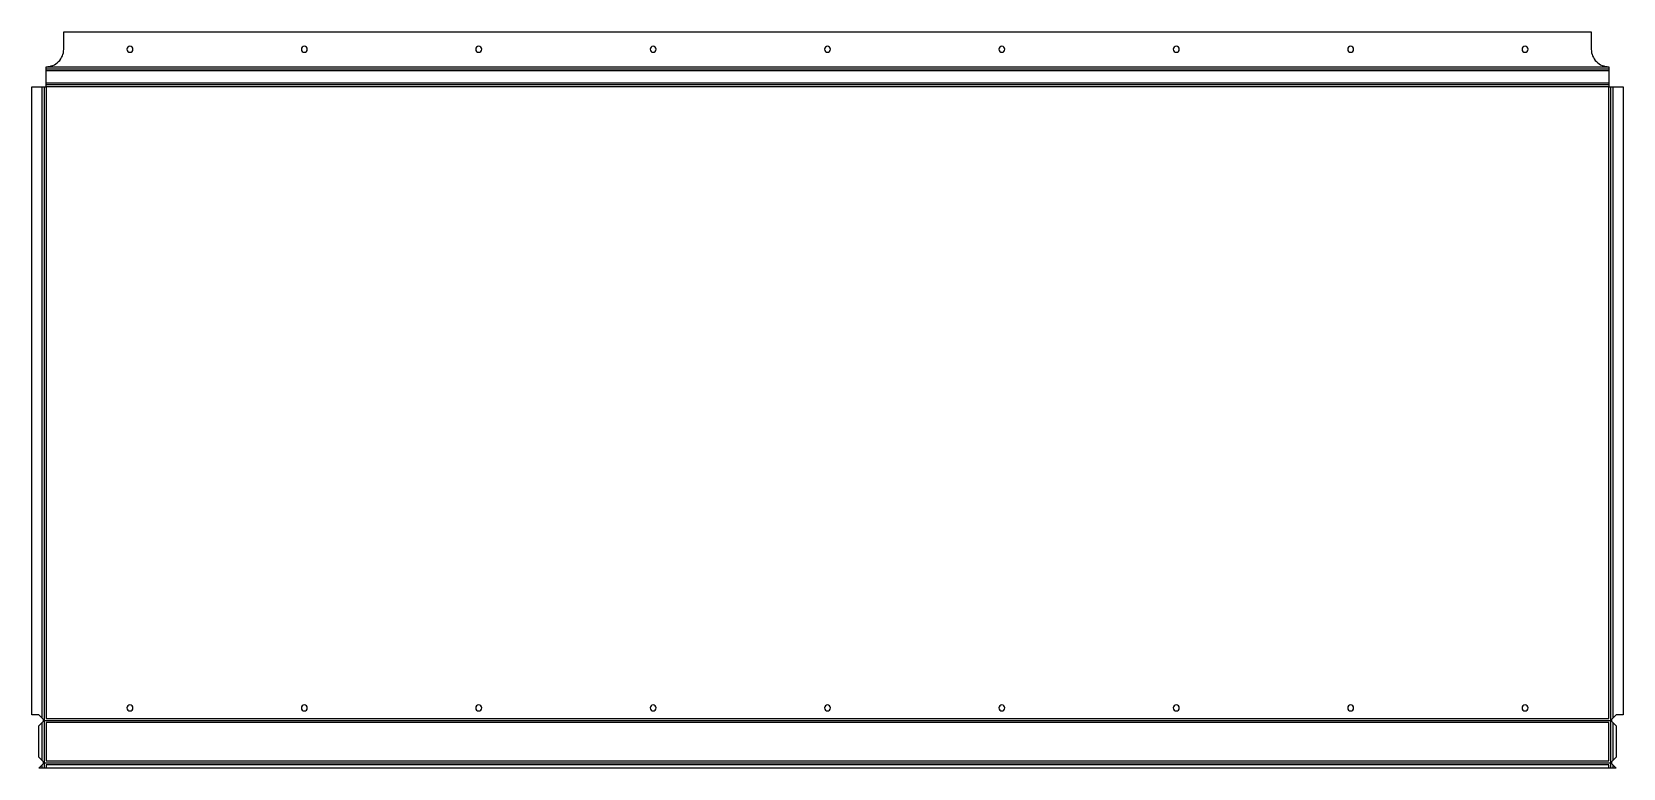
# Model space of a CAD drawing. Header units: millimetres. Extents: x -4 to 908, y 0 to 422.
import ezdxf

# ---------------------------------------------------------------- set-up
doc = ezdxf.new("R2010")
doc.units = ezdxf.units.MM

msp = doc.modelspace()

# ---------------------------------------------------------------- linework, layer by layer
at = {"layer": 'BEND'}
for p, q in [((4.19, 400.92), (900.19, 400.92)), ((3.06, 390.52), (3.06, 27.39)), ((900.19, 391.65), (4.19, 391.65)), ((901.32, 27.39), (901.32, 390.52)), ((2.72, 27.39), (901.67, 27.39)), ((3.06, 27.39), (3.06, 3.13)), ((901.32, 3.13), (901.32, 27.39)), ((2.72, 3.13), (901.67, 3.13)), ((3.06, 3.13), (3.06, 0)), ((901.32, 0), (901.32, 3.13))]:
    msp.add_line(p, q, dxfattribs=at)
at = {"layer": 'BEND_EXTENT'}
for p, q in [((4.19, 402.05), (900.19, 402.05)), ((900.19, 399.79), (4.19, 399.79)), ((4.19, 392.79), (900.19, 392.79)), ((1.93, 28.59), (1.93, 390.52)), ((902.45, 390.52), (902.45, 28.59)), ((1.93, 4.33), (1.93, 26.19)), ((902.45, 26.19), (902.45, 4.33)), ((1.93, 0), (1.93, 1.93)), ((4.19, 2), (4.19, 0)), ((900.19, 2), (4.19, 2)), ((900.19, 0), (900.19, 2)), ((902.45, 1.93), (902.45, 0))]:
    msp.add_line(p, q, dxfattribs=at)
for points in [[(900.19, 390.52), (4.19, 390.52), (4.19, 28.52), (900.19, 28.52)], [(900.19, 4.26), (900.19, 26.26), (4.19, 26.26), (4.19, 4.26)]]:
    msp.add_lwpolyline(points, close=True, dxfattribs=at)
at = {"layer": 'INTERIOR_PROFILES', "extrusion": (0, 0, -1)}
for centre in [(-52.19, 412.05), (-152.19, 412.05), (-252.19, 412.05), (-352.19, 412.05), (-452.19, 412.05), (-552.19, 412.05), (-652.19, 412.05), (-752.19, 412.05), (-852.19, 412.05), (-52.19, 34.52), (-152.19, 34.52), (-252.19, 34.52), (-352.19, 34.52), (-452.19, 34.52), (-552.19, 34.52), (-652.19, 34.52), (-752.19, 34.52), (-852.19, 34.52)]:
    msp.add_circle(centre, 1.7, dxfattribs=at)
at = {"layer": 'OUTER_PROFILES'}
msp.add_lwpolyline([(2.42, 28.1), (-0.07, 30.59), (-4.07, 30.59), (-4.07, 390.52), (1.93, 390.52), (4.19, 390.52), (4.19, 402.05, 0.414214), (14.19, 412.05), (14.19, 422.05), (890.19, 422.05), (890.19, 412.05, 0.414214), (900.19, 402.05), (900.19, 390.52), (902.45, 390.52), (908.45, 390.52), (908.45, 30.59), (904.45, 30.59), (901.96, 28.1, 0.414214), (901.96, 26.69), (904.45, 24.19), (904.45, 6.33), (901.96, 3.84, 0.414214), (901.96, 2.42), (904.38, 0), (0, 0), (2.42, 2.42, 0.414214), (2.42, 3.84), (-0.07, 6.33), (-0.07, 24.19), (2.42, 26.69, 0.414214)], format="xyb", close=True, dxfattribs=at)

doc.saveas('drawing.dxf')
